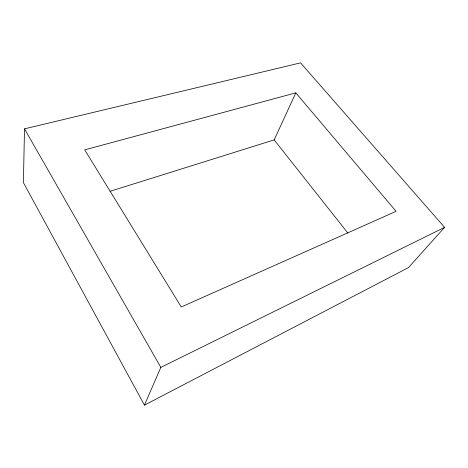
<?xml version="1.0" encoding="UTF-8"?>
<svg xmlns="http://www.w3.org/2000/svg" width="468" height="468" viewBox="0 0 468 468"><rect width="100%" height="100%" fill="white"/><g stroke="black" fill="none" stroke-linecap="round" stroke-linejoin="round"><path stroke-width="0.7" d="M24.5 128.852L23.4 182.596L144.436 405.13L408.47 267.597L444.6 227.36L300.567 62.87L24.5 128.852L160.834 367.392L144.436 405.13M110.05 191.318L274.172 139.903L295.811 92.869L396.08 211.331L181.268 306.996L84.702 149.871L295.811 92.869M160.834 367.392L444.6 227.36M274.172 139.903L347.946 233.169"/></g></svg>
